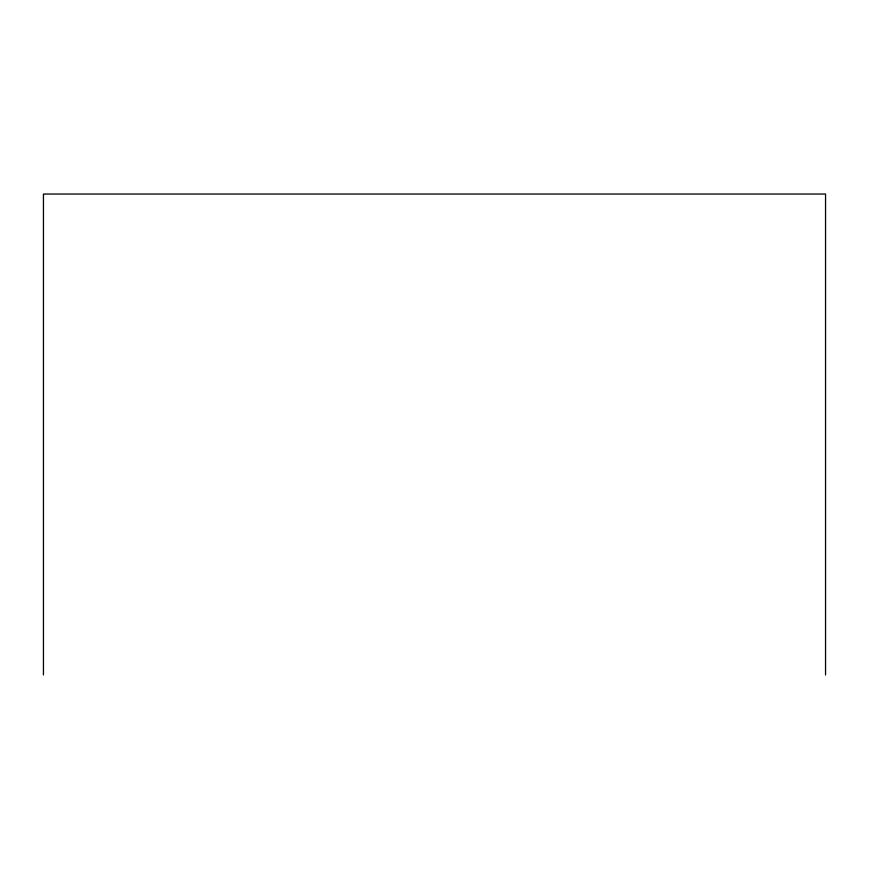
<?xml version="1.0" encoding="UTF-8"?>
<svg xmlns="http://www.w3.org/2000/svg" width="869" height="869" viewBox="0 0 869 869"><rect width="100%" height="100%" fill="white"/><g stroke="black" fill="none" stroke-linecap="round" stroke-linejoin="round"><path stroke-width="1.3" d="M825.55 674.963L825.55 194.037L43.45 194.037L43.45 674.963"/></g></svg>
